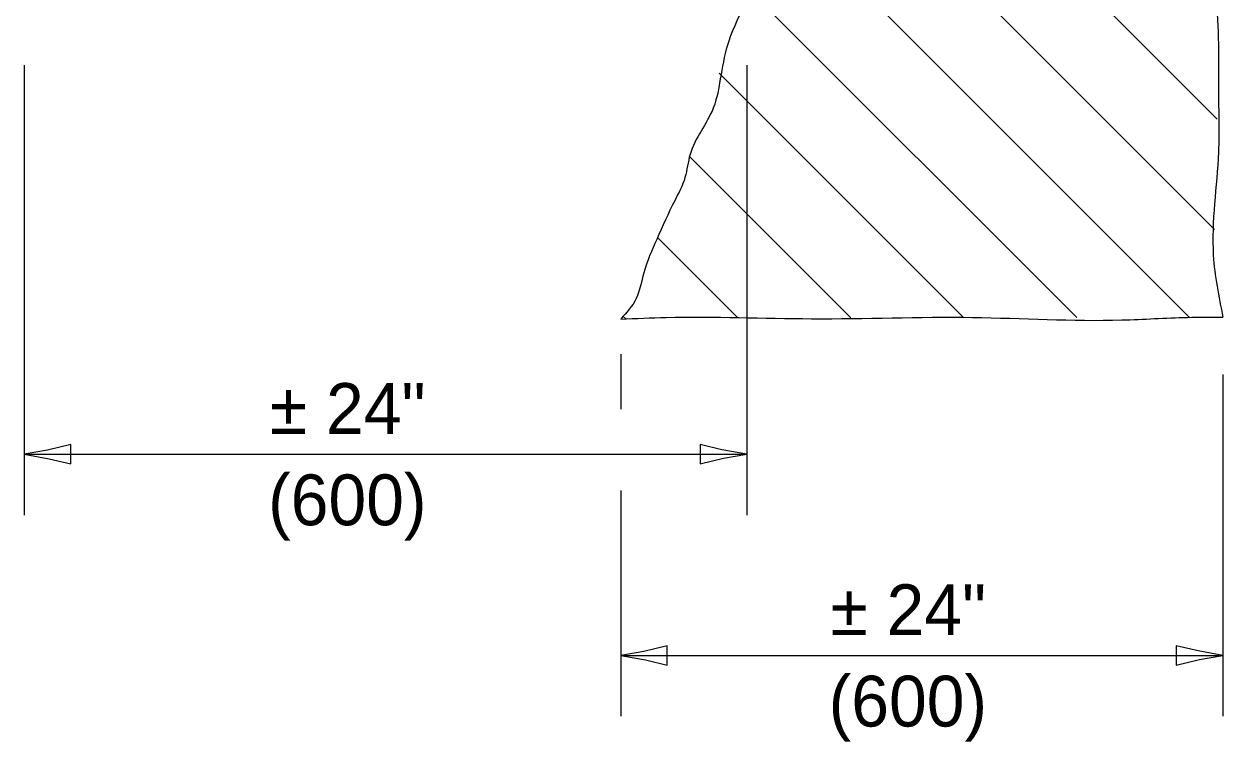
# Model space of a CAD drawing. Extents: x 2261383 to 2262043, y -3123756 to -3123356.
# Drawn here: x 2261902.4 to 2261975.1, y -3123615.2 to -3123572.1 of the extents above; entities that cross this region are included whole.
import ezdxf

# ---------------------------------------------------------------- set-up
doc = ezdxf.new("R2010")
doc.units = 0
doc.layers.add('RD_Pr_Roadway_Dimensions', color=7, linetype='Continuous')
doc.layers.add('RD_Pr_Roadway_Items', color=7, linetype='Continuous')

msp = doc.modelspace()

# ---------------------------------------------------------------- linework, layer by layer
at = {"layer": 'RD_Pr_Roadway_Dimensions'}
for p, q in [((2261902.353, -3123574.572), (2261902.353, -3123601.592)), ((2261945.76, -3123574.572), (2261945.76, -3123601.592)), ((2261938.182, -3123591.925), (2261938.182, -3123595.233)), ((2261974.359, -3123593.143), (2261974.359, -3123613.671)), ((2261902.353, -3123597.938), (2261945.76, -3123597.938)), ((2261938.182, -3123600.117), (2261938.182, -3123613.67)), ((2261938.182, -3123610.023), (2261974.359, -3123610.023))]:
    msp.add_line(p, q, dxfattribs=at)
for points in [[(2261905.151, -3123598.523), (2261905.153, -3123597.938), (2261905.153, -3123597.352), (2261903.752, -3123597.695), (2261902.353, -3123597.938), (2261903.846, -3123598.209)], [(2261942.962, -3123597.352), (2261942.96, -3123597.938), (2261942.96, -3123598.523), (2261944.361, -3123598.18), (2261945.76, -3123597.938), (2261944.267, -3123597.666)], [(2261940.98, -3123610.608), (2261940.982, -3123610.023), (2261940.982, -3123609.437), (2261939.581, -3123609.78), (2261938.182, -3123610.023), (2261939.675, -3123610.294)], [(2261971.56, -3123609.437), (2261971.559, -3123610.023), (2261971.559, -3123610.608), (2261972.959, -3123610.265), (2261974.359, -3123610.023), (2261972.866, -3123609.751)]]:
    msp.add_lwpolyline(points, close=True, dxfattribs=at)
at = {"layer": 'RD_Pr_Roadway_Items'}
for p, q in [((2261974.023, -3123577.818), (2261949.835, -3123553.636)), ((2261973.861, -3123584.448), (2261948.641, -3123559.228)), ((2261972.348, -3123589.723), (2261947.194, -3123564.569)), ((2261965.574, -3123589.735), (2261945.892, -3123570.059)), ((2261958.799, -3123589.753), (2261944.098, -3123575.052)), ((2261952.013, -3123589.753), (2261942.334, -3123580.074)), ((2261945.184, -3123589.711), (2261940.39, -3123584.917)), ((2261938.5, -3123589.819), (2261938.321, -3123589.64))]:
    msp.add_line(p, q, dxfattribs=at)
for points in [[(2261974.089, -3123513.355), (2261975.019, -3123517.681), (2261974.713, -3123520.159), (2261974.713, -3123523.25), (2261974.401, -3123526.646), (2261974.401, -3123532.52), (2261974.401, -3123535.299), (2261974.089, -3123538.389), (2261973.783, -3123542.409), (2261973.165, -3123548.284), (2261973.165, -3123553.846), (2261973.783, -3123557.242), (2261973.783, -3123561.881), (2261973.783, -3123567.443), (2261974.089, -3123573.318), (2261974.089, -3123575.79), (2261974.089, -3123579.804), (2261973.783, -3123585.991), (2261974.359, -3123589.711)], [(2261945.76, -3123570.725), (2261944.674, -3123573.132), (2261944.212, -3123575.142), (2261943.744, -3123577.152), (2261942.352, -3123579.936), (2261942.046, -3123581.322), (2261941.428, -3123582.714), (2261940.348, -3123585.037), (2261939.574, -3123587.041), (2261939.112, -3123588.589), (2261938.182, -3123589.825)], [(2261938.182, -3123589.825), (2261940.918, -3123589.723), (2261949.655, -3123589.801), (2261959.315, -3123589.723), (2261968.28, -3123589.879), (2261972.222, -3123589.723), (2261974.359, -3123589.717)]]:
    msp.add_spline(points, degree=3, dxfattribs=at)

# ---------------------------------------------------------------- texts
at = {"layer": 'RD_Pr_Roadway_Dimensions'}
for s, p in [('± 24"', (2261917.113, -3123596.716)), ('(600)', (2261917.005, -3123602.203)), ('± 24"', (2261950.785, -3123608.801)), ('(600)', (2261950.677, -3123614.288))]:
    msp.add_text(s, height=3.048, dxfattribs=at).set_placement(p)

doc.saveas('drawing.dxf')
